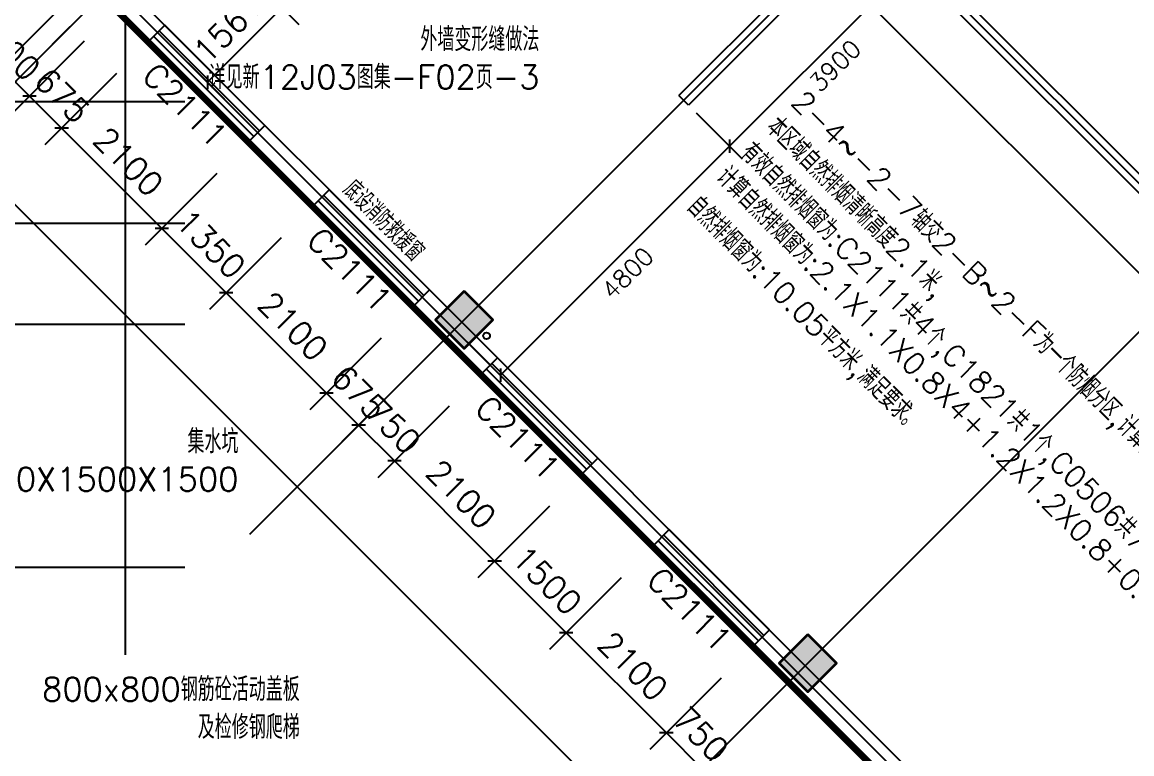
# Model space of a CAD drawing. Header units: inches. Extents: x 0 to 508000, y 0 to 738838.
# Drawn here: x 186219 to 202662, y 231563 to 242407 of the extents above; entities that cross this region are included whole.
import ezdxf
from ezdxf.enums import TextEntityAlignment as Align
from ezdxf.lldxf.tags import DXFTag

# ---------------------------------------------------------------- set-up
doc = ezdxf.new("R2010")
doc.units = ezdxf.units.IN
doc.header["$LTSCALE"] = 1000
doc.header["$MEASUREMENT"] = 0
doc.layers.get('0').update_dxf_attribs({"true_color": 0xffffff})
for name, color, linetype, true_color in [('COLUMN', 7, 'Continuous', 0xc0c0c0), ('DIM_LEAD', 3, 'Continuous', 0x00ff00), ('DOTE', 1, 'DOTE', 0xff0000), ('PUB_DIM', 3, 'Continuous', 0x00ff00), ('PUB_TEXT', 7, 'Continuous', 0xffffff), ('WALL', 7, 'Continuous', 0xc0c0c0), ('WINDOW', 4, 'Continuous', 0x00ffff), ('WINDOW_TEXT', 7, 'Continuous', 0xffffff), ('柱填充', 7, 'Continuous', 0xc0c0c0), ('砼柱', 2, 'Continuous', 0xffff00)]:
    doc.layers.add(name, color=color, linetype=linetype, true_color=true_color)
doc.styles.add('TXTSTY_ANONYMOUS', font='txt.shx', dxfattribs={"height": 0.2, "bigfont": 'gbcbig.shx'})
tags = doc.linetypes.add('DOTE', pattern=[2.42, 2, -0.2, 0.02, -0.2]).pattern_tags.tags
tags[10:11] = [DXFTag(74, 4), DXFTag(75, 0), DXFTag(340, '0'), DXFTag(46, 0.0), DXFTag(50, 0.0), DXFTag(44, 0.0), DXFTag(45, 0.0)]
tags[8:9] = [DXFTag(74, 4), DXFTag(75, 0), DXFTag(340, '0'), DXFTag(46, 0.0), DXFTag(50, 0.0), DXFTag(44, 0.0), DXFTag(45, 0.0)]
tags[6:7] = [DXFTag(74, 4), DXFTag(75, 0), DXFTag(340, '0'), DXFTag(46, 0.0), DXFTag(50, 0.0), DXFTag(44, 0.0), DXFTag(45, 0.0)]
tags[4:5] = [DXFTag(74, 4), DXFTag(75, 0), DXFTag(340, '0'), DXFTag(46, 0.0), DXFTag(50, 0.0), DXFTag(44, 0.0), DXFTag(45, 0.0)]

# ---------------------------------------------------------------- blocks, each defined once
blk = doc.blocks.new('DAnoyomous1458')
at = {"layer": 'WALL', "lineweight": -3}
for p, q in [((187393, 242804), (187641, 243052)), ((192732, 237961), (187641, 243052)), ((192485, 237713), (187393, 242804)), ((192485, 237713), (192732, 237961))]:
    blk.add_line(p, q, dxfattribs=at)
blk = doc.blocks.new('DAnoyomous1466')
at = {"layer": 'WINDOW', "lineweight": -3}
for p, q in [((190523, 239675), (190770, 239923)), ((192255, 238438), (190770, 239923)), ((192090, 238273), (190605, 239758)), ((192173, 238355), (190688, 239840)), ((192008, 238190), (190523, 239675)), ((192008, 238190), (192255, 238438))]:
    blk.add_line(p, q, dxfattribs=at)
at = {"layer": 'WINDOW_TEXT', "style": 'TXTSTY_ANONYMOUS'}
blk.add_text('C2111', height=350, rotation=315, dxfattribs=at).set_placement((191071, 238738), align=Align.MIDDLE_CENTER)
blk = doc.blocks.new('DAnoyomous1474')
at = {"layer": 'WINDOW', "lineweight": -3}
for p, q in [((188084, 242114), (188331, 242362)), ((189734, 240794), (188249, 242279)), ((189816, 240877), (188331, 242362)), ((189569, 240629), (188084, 242114)), ((189651, 240712), (188166, 242197)), ((189569, 240629), (189816, 240877))]:
    blk.add_line(p, q, dxfattribs=at)
at = {"layer": 'WINDOW_TEXT', "style": 'TXTSTY_ANONYMOUS'}
blk.add_text('C2111', height=350, rotation=315, dxfattribs=at).set_placement((188632, 241177), align=Align.MIDDLE_CENTER)
blk = doc.blocks.new('DAnoyomous1657')
at = {"layer": 'WALL', "lineweight": -3}
for p, q in [((198601, 243971), (195950, 241320)), ((198743, 243830), (198601, 243971)), ((198743, 243830), (196091, 241178)), ((196091, 241178), (195950, 241320))]:
    blk.add_line(p, q, dxfattribs=at)
blk = doc.blocks.new('DAnoyomous1662')
at = {"layer": 'WALL', "lineweight": -3}
for p, q in [((198849, 244077), (198707, 243936)), ((198849, 244077), (203940, 238986)), ((198707, 243936), (203799, 238844)), ((203940, 238986), (203799, 238844))]:
    blk.add_line(p, q, dxfattribs=at)
blk = doc.blocks.new('DAnoyomous3080')
at = {"layer": 'PUB_DIM', "lineweight": -3}
for p, q in [((198964, 243821), (199644, 243141)), ((199458, 243426), (199458, 243226)), ((196700, 240569), (199458, 243326)), ((196206, 241063), (196886, 240383)), ((196700, 240669), (196700, 240469)), ((193306, 237174), (196700, 240569)), ((192812, 237669), (193492, 236989)), ((193306, 237274), (193306, 237074))]:
    blk.add_line(p, q, dxfattribs=at)
at = {"layer": 'PUB_DIM', "color": 7, "true_color": 0xffffff, "style": 'TXTSTY_ANONYMOUS'}
for s, p in [('3900', (198265, 241762)), ('4800', (195189, 238686))]:
    blk.add_text(s, height=262.5, rotation=45, dxfattribs=at).set_placement(p, align=Align.MIDDLE_CENTER)
blk = doc.blocks.new('bvfdbgfhgfj')
at = {"layer": '柱填充', "true_color": 0x333333}
for points in [[(815152028, 579330169), (815151604, 579329744), (815152028, 579329320), (815152453, 579329744)], [(815157120, 579325077), (815156695, 579324653), (815157120, 579324229), (815157544, 579324653)]]:
    blk.add_hatch(color=250, dxfattribs=at).paths.add_polyline_path(points, flags=0)
at = {"layer": '砼柱', "color": 3, "lineweight": 35, "true_color": 0x00ff00}
for points in [[(815152028, 579330169), (815151604, 579329744), (815152028, 579329320), (815152453, 579329744)], [(815157120, 579325077), (815156695, 579324653), (815157120, 579324229), (815157544, 579324653)]]:
    blk.add_lwpolyline(points, close=True, dxfattribs=at)
blk = doc.blocks.new('DAnoyomous5374')
at = {"layer": 'COLUMN', "lineweight": -3}
for p, q in [((192768, 238420), (192344, 237996)), ((193193, 237996), (192768, 238420)), ((192344, 237996), (192768, 237572)), ((192768, 237572), (193193, 237996))]:
    blk.add_line(p, q, dxfattribs=at)
blk = doc.blocks.new('DAnoyomous5379')
at = {"layer": 'COLUMN', "lineweight": -3}
for p, q in [((197860, 233329), (197435, 232905)), ((198284, 232905), (197860, 233329)), ((197435, 232905), (197860, 232481)), ((197860, 232481), (198284, 232905))]:
    blk.add_line(p, q, dxfattribs=at)
blk = doc.blocks.new('DAnoyomous5474')
at = {"layer": 'WALL', "lineweight": -3}
for p, q in [((192485, 237713), (192732, 237961)), ((197824, 232869), (192732, 237961)), ((197576, 232622), (192485, 237713)), ((197576, 232622), (197824, 232869))]:
    blk.add_line(p, q, dxfattribs=at)
blk = doc.blocks.new('DAnoyomous5482')
at = {"layer": 'WINDOW', "lineweight": -3}
for p, q in [((195561, 234637), (195808, 234885)), ((197293, 233400), (195808, 234885)), ((197128, 233235), (195643, 234720)), ((197210, 233317), (195726, 234802)), ((197046, 233152), (195561, 234637)), ((197046, 233152), (197293, 233400))]:
    blk.add_line(p, q, dxfattribs=at)
at = {"layer": 'WINDOW_TEXT', "style": 'TXTSTY_ANONYMOUS'}
blk.add_text('C2111', height=350, rotation=315, dxfattribs=at).set_placement((196109, 233700), align=Align.MIDDLE_CENTER)
blk = doc.blocks.new('DAnoyomous5490')
at = {"layer": 'WINDOW', "lineweight": -3}
for p, q in [((193015, 237183), (193262, 237430)), ((194665, 235863), (193180, 237348)), ((194747, 235946), (193262, 237430)), ((194500, 235698), (193015, 237183)), ((194582, 235781), (193097, 237265)), ((194500, 235698), (194747, 235946))]:
    blk.add_line(p, q, dxfattribs=at)
at = {"layer": 'WINDOW_TEXT', "style": 'TXTSTY_ANONYMOUS'}
blk.add_text('C2111', height=350, rotation=315, dxfattribs=at).set_placement((193563, 236246), align=Align.MIDDLE_CENTER)
blk = doc.blocks.new('DAnoyomous5515')
at = {"layer": 'WALL', "lineweight": -3}
for p, q in [((197576, 232622), (197824, 232869)), ((202915, 227778), (197824, 232869)), ((202667, 227531), (197576, 232622)), ((202667, 227531), (202915, 227778))]:
    blk.add_line(p, q, dxfattribs=at)
blk = doc.blocks.new('DAnoyomous13670')
at = {"layer": 'DIM_LEAD', "color": 7, "true_color": 0xffffff, "style": 'TXTSTY_ANONYMOUS'}
blk.add_text('外墙变形缝做法', height=350, dxfattribs=at).set_placement((193883, 241978), align=Align.RIGHT)
blk.add_text('详见新12J03图集-F02页-3', height=350, dxfattribs=at).set_placement((193883, 241768), align=Align.TOP_RIGHT)
blk = doc.blocks.new('DAnoyomous14310')
at = {"layer": 'PUB_DIM', "lineweight": -3}
for p, q in [((194289, 248497), (195364, 247421)), ((193624, 247832), (194700, 246757)), ((195117, 247669), (194452, 247004)), ((195117, 247769), (195117, 247569)), ((193129, 247337), (194205, 246262)), ((194452, 247004), (193957, 246509)), ((194452, 247104), (194452, 246904)), ((193957, 246509), (190068, 242620)), ((193957, 246609), (193957, 246409)), ((189240, 243448), (190316, 242373)), ((190068, 242720), (190068, 242520)), ((190068, 242620), (188964, 241516)), ((188136, 242344), (189212, 241269)), ((188964, 241616), (188964, 241416))]:
    blk.add_line(p, q, dxfattribs=at)
at = {"layer": 'PUB_DIM', "color": 7, "true_color": 0xffffff, "style": 'TXTSTY_ANONYMOUS'}
for s, p in [('940', (194537, 247584)), ('700', (193957, 247004)), ('5500', (191765, 244812)), ('1561', (189269, 242316))]:
    blk.add_text(s, height=350, rotation=45, dxfattribs=at).set_placement(p, align=Align.MIDDLE_CENTER)
blk = doc.blocks.new('DAnoyomous16010')
at = {"layer": 'PUB_DIM', "lineweight": -3}
for p, q in [((186927, 242337), (185866, 241276)), ((187139, 242124), (186079, 241064)), ((187616, 241647), (186556, 240587)), ((186326, 241311), (186114, 241523)), ((186426, 241311), (186226, 241311)), ((186803, 240834), (186326, 241311)), ((186903, 240834), (186703, 240834)), ((188288, 239349), (186803, 240834)), ((189101, 240162), (188041, 239102)), ((188388, 239349), (188188, 239349)), ((189242, 238395), (188288, 239349)), ((190055, 239208), (188995, 238147)), ((189342, 238395), (189142, 238395)), ((190727, 236910), (189242, 238395)), ((191540, 237723), (190480, 236663)), ((192017, 237246), (190957, 236185)), ((190827, 236910), (190627, 236910)), ((191204, 236433), (190727, 236910)), ((192548, 236716), (191487, 235655)), ((191304, 236433), (191104, 236433)), ((191735, 235903), (191204, 236433)), ((191835, 235903), (191635, 235903)), ((193220, 234418), (191735, 235903)), ((194033, 235231), (192972, 234170)), ((193320, 234418), (193120, 234418)), ((194280, 233357), (193220, 234418)), ((195093, 234170), (194033, 233110)), ((194380, 233357), (194180, 233357)), ((195765, 231872), (194280, 233357)), ((196578, 232685), (195518, 231625)), ((197109, 232155), (196048, 231094)), ((195865, 231872), (195665, 231872)), ((196295, 231342), (195765, 231872))]:
    blk.add_line(p, q, dxfattribs=at)
at = {"layer": 'PUB_DIM', "color": 7, "true_color": 0xffffff, "style": 'TXTSTY_ANONYMOUS'}
for s, p in [('300', (186078, 241948)), ('675', (186812, 241320)), ('2100', (187793, 240339)), ('1350', (189013, 239119)), ('2100', (190232, 237900)), ('675', (191213, 236919)), ('750', (191717, 236415)), ('2100', (192725, 235408)), ('1500', (193997, 234135)), ('2100', (195270, 232862)), ('750', (196278, 231854))]:
    blk.add_text(s, height=350, rotation=315, dxfattribs=at).set_placement(p, align=Align.MIDDLE_CENTER)
blk = doc.blocks.new('DAnoyomous17871')
at = {"layer": 'DIM_LEAD', "color": 7, "true_color": 0xffffff, "style": 'TXTSTY_ANONYMOUS'}
blk.add_text('800x800钢筋砼活动盖板', height=350, dxfattribs=at).set_placement((190332, 232344), align=Align.RIGHT)
blk.add_text('及检修钢爬梯', height=350, dxfattribs=at).set_placement((190332, 232134), align=Align.TOP_RIGHT)
blk = doc.blocks.new('DAnoyomous17879')
at = {"layer": 'DIM_LEAD', "color": 7, "true_color": 0xffffff, "style": 'TXTSTY_ANONYMOUS'}
blk.add_text('集水坑', height=350, dxfattribs=at).set_placement((189424, 236018), align=Align.RIGHT)
blk.add_text('1500X1500X1500', height=350, dxfattribs=at).set_placement((189424, 235808), align=Align.TOP_RIGHT)

msp = doc.modelspace()

# ---------------------------------------------------------------- linework, layer by layer
at = {"lineweight": -3, "const_width": 100}
msp.add_lwpolyline([(158328, 239229), (164328, 239229), (164328, 234229), (164728, 234229), (186028, 234229), (186028, 244170), (207617, 222581)], dxfattribs=at)
at = {"lineweight": -3}
msp.add_circle((193101, 237758), 50, dxfattribs=at)
at = {"layer": 'DOTE', "lineweight": -3}
for p, q in [((187748, 233029), (187748, 263829)), ((223037, 218419), (183980, 257476)), ((201606, 257442), (184282, 240117)), ((201818, 257229), (184494, 239905)), ((217399, 213081), (178343, 252138)), ((206910, 252138), (189586, 234814)), ((215066, 210748), (176009, 249805)), ((223551, 219233), (193687, 249098)), ((212001, 247047), (194677, 229723)), ((127528, 241229), (188628, 241229)), ((127528, 239429), (188628, 239429)), ((127528, 237929), (188628, 237929)), ((127528, 234329), (188628, 234329))]:
    msp.add_line(p, q, dxfattribs=at)

# ---------------------------------------------------------------- block references
msp.add_blockref('bvfdbgfhgfj', (-814959260, -579091748))
at = {"layer": 'COLUMN'}
for name in ['DAnoyomous5374', 'DAnoyomous5379']:
    msp.add_blockref(name, (0, 0), dxfattribs=at)
at = {"layer": 'DIM_LEAD'}
for name in ['DAnoyomous13670', 'DAnoyomous17879', 'DAnoyomous17871']:
    msp.add_blockref(name, (0, 0), dxfattribs=at)
at = {"layer": 'PUB_DIM'}
for name in ['DAnoyomous14310', 'DAnoyomous3080', 'DAnoyomous16010']:
    msp.add_blockref(name, (0, 0), dxfattribs=at)
at = {"layer": 'WALL'}
for name in ['DAnoyomous1662', 'DAnoyomous1657', 'DAnoyomous1458', 'DAnoyomous5474', 'DAnoyomous5515']:
    msp.add_blockref(name, (0, 0), dxfattribs=at)
at = {"layer": 'WINDOW'}
for name in ['DAnoyomous1474', 'DAnoyomous1466', 'DAnoyomous5490', 'DAnoyomous5482']:
    msp.add_blockref(name, (0, 0), dxfattribs=at)

# ---------------------------------------------------------------- texts
at = {"layer": 'PUB_TEXT', "style": 'TXTSTY_ANONYMOUS'}
for s, height, p in [('2-4~-2-7轴交2-B~2-F为一个防烟分区,计算自然排烟需开窗面积:7.30平方米', 318.75, (197596, 241199)), ('本区域自然排烟清晰高度2.1米,', 318.75, (197215, 240818)), ('有效自然排烟窗为:C2111共4个,C1821共1个,C0506共7个', 318.75, (196833, 240436)), ('计算自然排烟窗为:2.1X1.1X0.8X4+1.2X1.2X0.8+0.45X0.6X0.8X7', 318.75, (196477, 240080)), ('底设消防救援窗', 297.5, (190945, 239894)), ('自然排烟窗为:10.05平方米,满足要求。', 318.75, (196040, 239643))]:
    msp.add_text(s, height=height, rotation=315, dxfattribs=at).set_placement(p)

doc.saveas('drawing.dxf')
